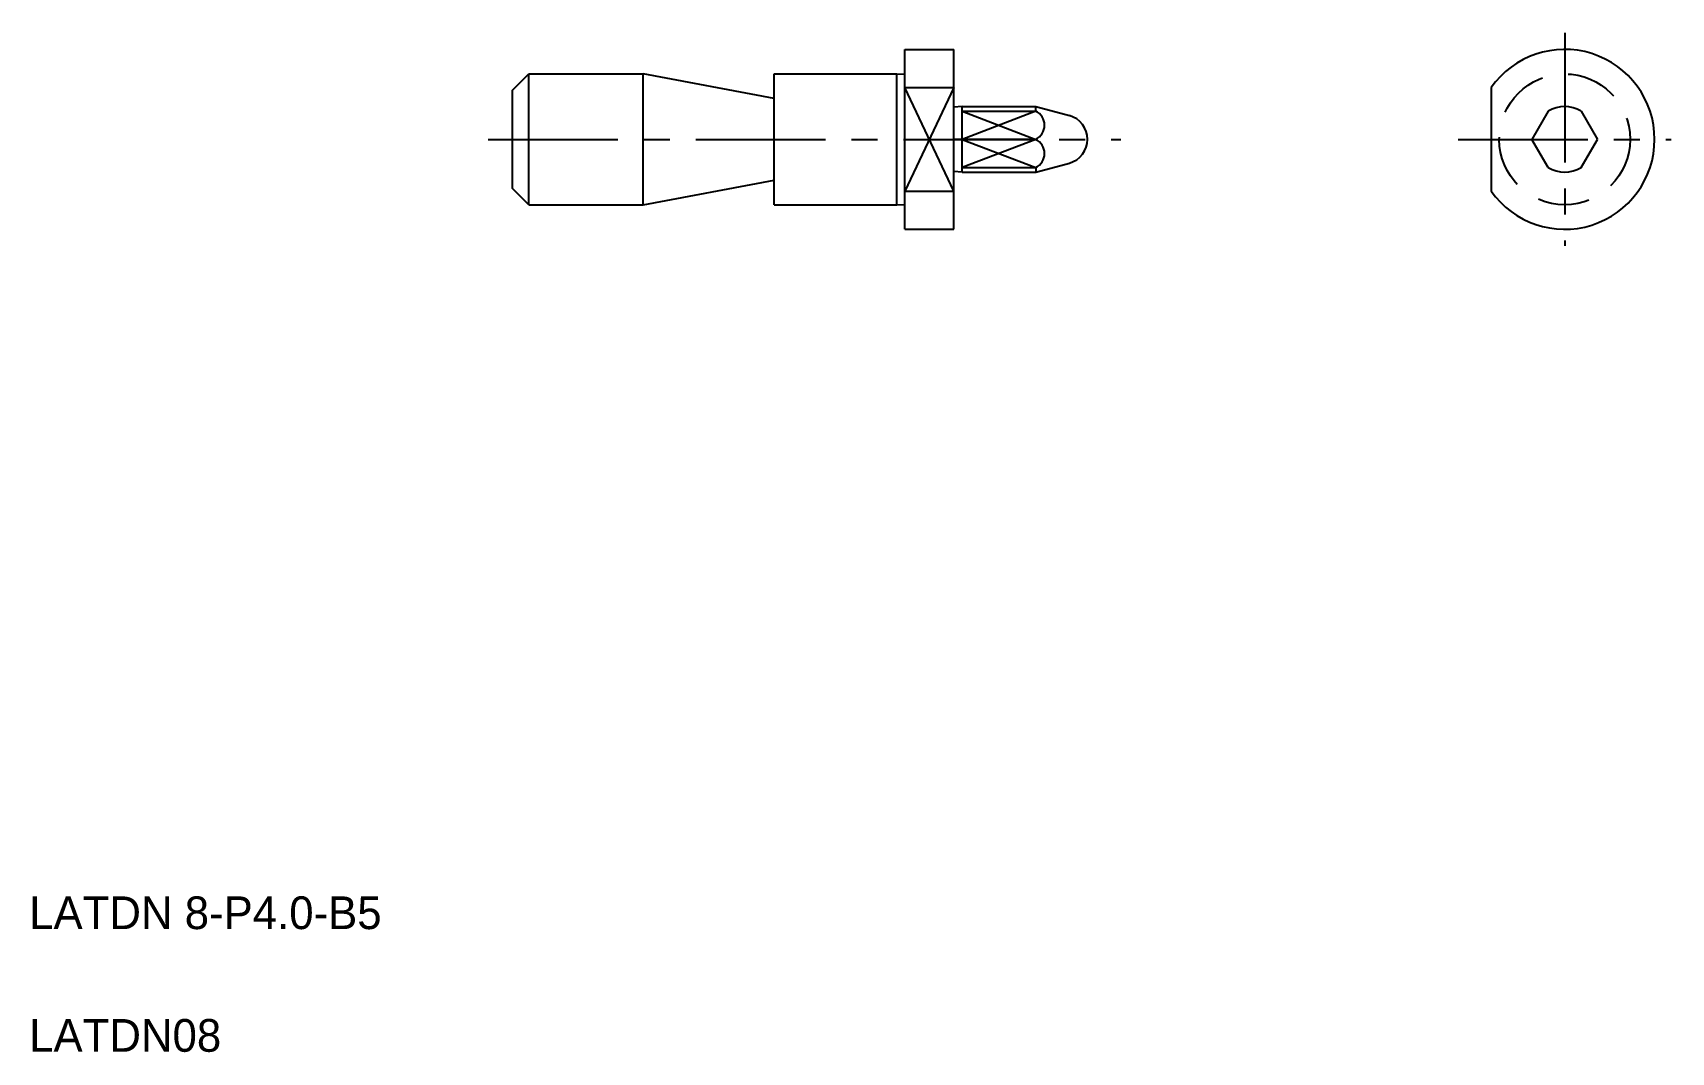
# Model space of a CAD drawing. Extents: x 5 to 105, y 5 to 67.
import ezdxf

# ---------------------------------------------------------------- set-up
doc = ezdxf.new("R2010")
doc.units = 0
doc.header["$LTSCALE"] = 0.25
doc.linetypes.add('CENTER', pattern=[50.8, 31.75, -6.35, 6.35, -6.35])
doc.linetypes.add('DASHED', pattern=[19.05, 12.7, -6.35])
doc.layers.get('0').update_dxf_attribs({"linetype": 'CONTINUOUS'})
doc.layers.add('CENTER', color=1, linetype='CENTER')

msp = doc.modelspace()

# ---------------------------------------------------------------- linework, layer by layer
at = {"linetype": 'CONTINUOUS'}
for p, q in [((58.553783, 55.292544), (58.553783, 66.292544)), ((58.553783, 66.292544), (61.553783, 66.292544)), ((61.553783, 55.292544), (61.553783, 66.292544)), ((34.553783, 63.792544), (35.553783, 64.792545)), ((35.553783, 64.792544), (42.553783, 64.792544)), ((35.553783, 56.792544), (35.553783, 64.792544)), ((42.553783, 56.792544), (42.553783, 64.792544)), ((50.553783, 63.292544), (42.553783, 64.792543)), ((50.553783, 56.792544), (50.553783, 64.792544)), ((50.553783, 64.792544), (58.053783, 64.792544)), ((58.053783, 56.792544), (58.053783, 64.792544)), ((34.553783, 57.792544), (34.553783, 63.792544)), ((58.553783, 63.954821), (61.553783, 63.954821)), ((94.399824, 63.954821), (94.399824, 57.630266)), ((62.053783, 62.792544), (66.553783, 62.792544)), ((62.053783, 58.792544), (62.053783, 62.792544)), ((62.053783, 62.524595), (66.553783, 62.524595)), ((66.553783, 62.524595), (66.553783, 62.792544)), ((66.553783, 62.792544), (68.61056, 62.241432)), ((97.899824, 62.524595), (96.899824, 60.792544)), ((99.899824, 62.524595), (100.899824, 60.792544)), ((97.899824, 59.060493), (96.899824, 60.792544)), ((99.899824, 59.060493), (100.899824, 60.792544)), ((66.553783, 58.792544), (68.61056, 59.343655)), ((42.553783, 56.792544), (50.553783, 58.292544)), ((62.053783, 59.060493), (66.553783, 59.060493)), ((62.053783, 58.792544), (66.553783, 58.792544)), ((66.553783, 59.060493), (66.553783, 58.792544)), ((35.553779, 56.792544), (34.553783, 57.792543)), ((58.553783, 57.630266), (61.553783, 57.630266)), ((35.553783, 56.792544), (42.553783, 56.792544)), ((50.553783, 56.792544), (58.053783, 56.792544)), ((58.553783, 55.292544), (61.553783, 55.292544))]:
    msp.add_line(p, q, dxfattribs=at)
for p, q in [((58.053783, 64.792544), (58.553783, 64.767544)), ((62.053783, 62.792544), (61.553783, 62.767544)), ((66.553784, 60.792544), (61.553783, 60.792544)), ((62.053783, 58.792544), (61.553783, 58.817544)), ((58.053783, 56.792544), (58.553783, 56.817544)), ((59.303783, 55.292544), (59.303783, 55.292644)), ((60.053783, 55.292544), (60.053883, 55.292544))]:
    msp.add_line(p, q)
at = {"color": 3}
for p, q in [((61.553783, 57.630266), (58.553783, 63.954821)), ((61.553783, 63.954821), (58.553783, 57.630266)), ((62.053783, 62.524595), (66.553784, 60.792544)), ((66.553783, 62.524595), (62.053783, 60.792544)), ((66.553784, 60.792544), (62.053783, 59.060493)), ((62.053783, 60.792544), (66.553783, 59.060493))]:
    msp.add_line(p, q, dxfattribs=at)
at = {"color": 3, "linetype": 'DASHED'}
msp.add_circle((98.899824, 60.792544), 4, dxfattribs=at)
at = {"linetype": 'CONTINUOUS'}
for centre, radius, start, end in [((98.899824, 60.792544), 5.5, 215.0968, 144.9032), ((66.123794, 61.658569), 0.966898, 296.404846, 63.595169), ((68.222331, 60.792544), 1.5, 284.999999, 75.000001), ((66.123794, 59.926518), 0.966898, 296.404831, 63.595154)]:
    msp.add_arc(centre, radius, start, end, dxfattribs=at)
for start, end in [(60, 120), (240, 300)]:
    msp.add_arc((98.899824, 60.792544), 2, start, end)
at = {"layer": 'CENTER', "color": 1, "linetype": 'CENTER'}
for p, q in [((98.899824, 67.308544), (98.899824, 54.276544)), ((33.069557, 60.792544), (71.757024, 60.792544)), ((92.383824, 60.792544), (105.415824, 60.792544))]:
    msp.add_line(p, q, dxfattribs=at)

# ---------------------------------------------------------------- texts
for s, p in [('LATDN 8-P4.0-B5', (5, 12.5)), ('LATDN08', (5, 5))]:
    msp.add_text(s, height=2).set_placement(p)

doc.saveas('drawing.dxf')
